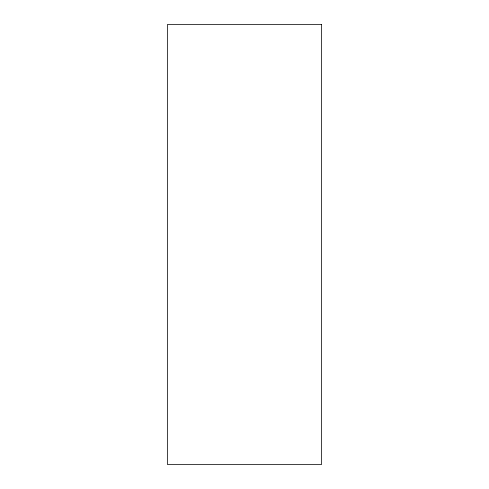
<?xml version="1.0" encoding="UTF-8"?>
<svg xmlns="http://www.w3.org/2000/svg" width="489" height="489" viewBox="0 0 489 489"><rect width="100%" height="100%" fill="white"/><g stroke="black" fill="none" stroke-linecap="round" stroke-linejoin="round"><path stroke-width="0.73" d="M321.517 24.45L167.482 24.45L167.482 464.55L321.517 464.55L321.517 24.45"/></g></svg>
